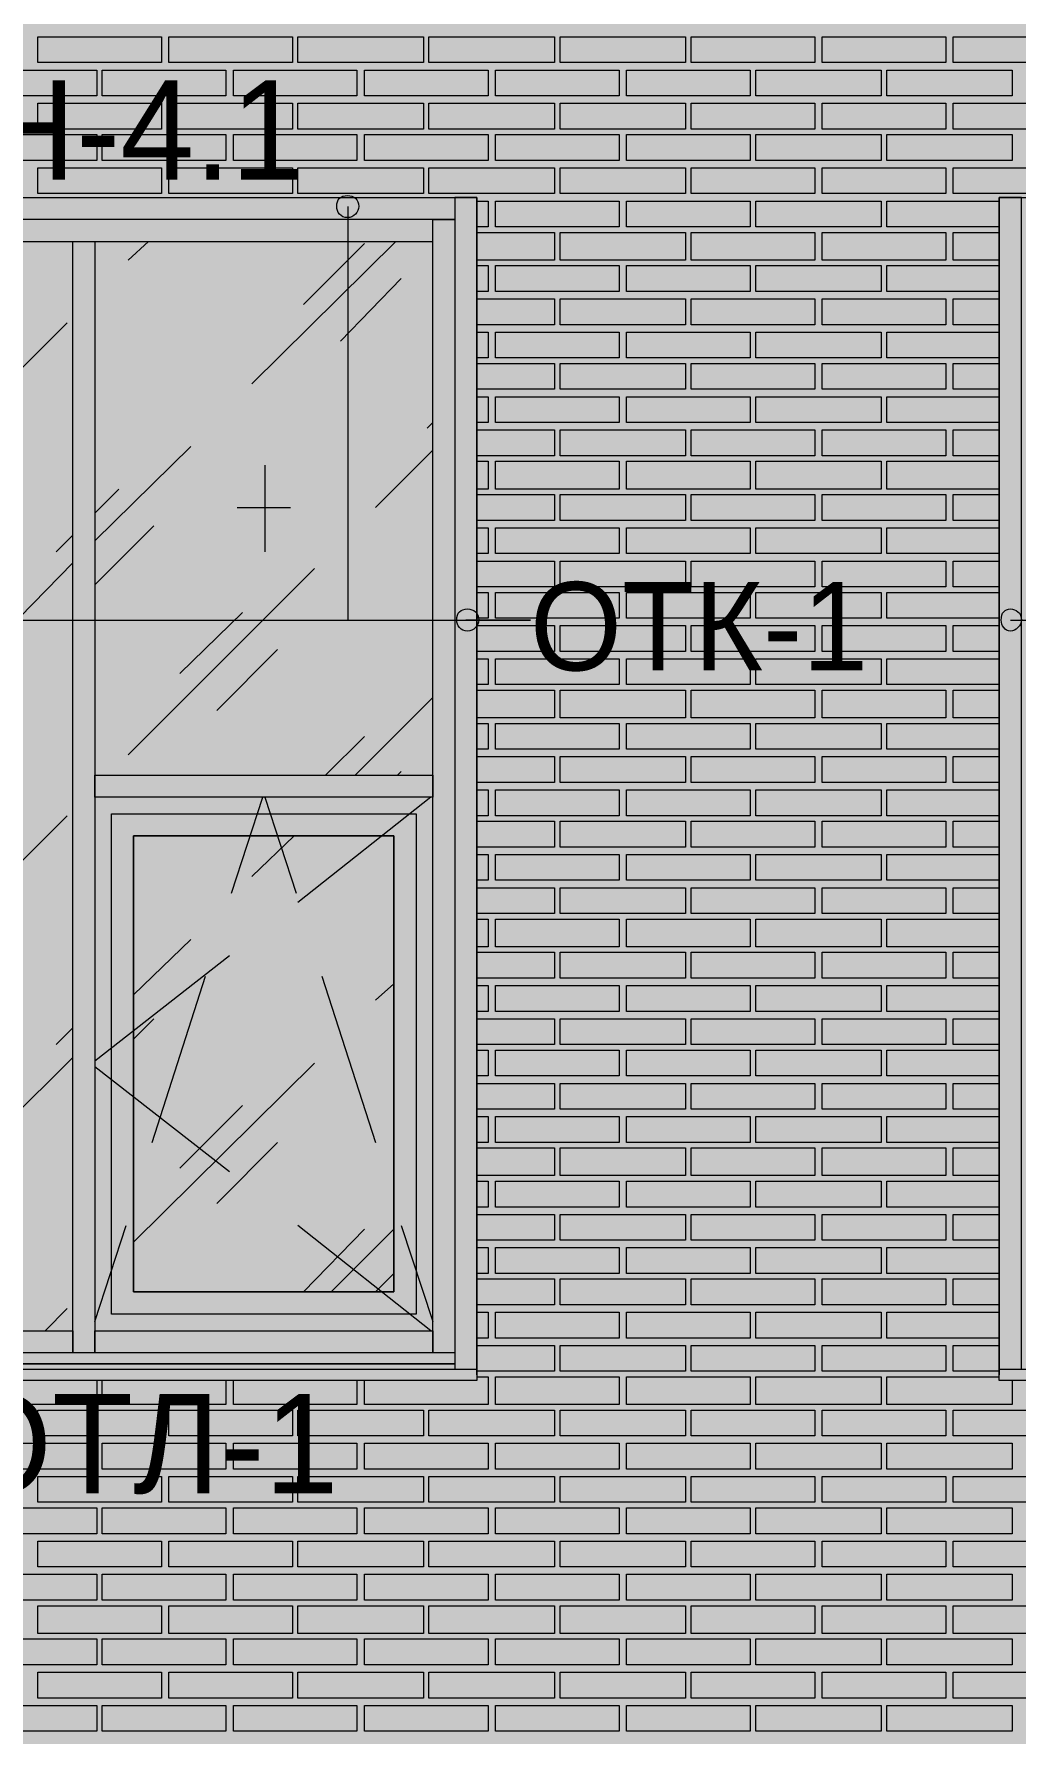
# Model space of a CAD drawing. Header units: millimetres. Extents: x -28928 to 100580, y -22867 to 36490.
# Drawn here: x 20784 to 23032, y 20267 to 24164 of the extents above; entities that cross this region are included whole.
import ezdxf

# ---------------------------------------------------------------- set-up
doc = ezdxf.new("R2010")
doc.units = ezdxf.units.MM
doc.layers.add('PDF _Геометрия', color=7, linetype='Continuous', true_color=0x8f8e8d)
doc.layers.add('PDF _Сплошная заливка', color=7, linetype='Continuous', true_color=0xffffff)
doc.layers.add('PDF _Текст', color=7, linetype='Continuous')

msp = doc.modelspace()

# ---------------------------------------------------------------- hatches: boundary and pattern name
at = {"layer": 'PDF _Сплошная заливка', "true_color": 0xdcd6cf, "transparency": 33554559}
msp.add_hatch(color=254, dxfattribs=at).paths.add_polyline_path([(19133.7, 30089.1), (19133.7, 16343.4), (52641.4, 16343.4), (52641.4, 30089.1)])

# ---------------------------------------------------------------- linework, layer by layer
at = {"layer": 'PDF _Геометрия', "lineweight": 9}
for points in [[(21075.7, 24098.4), (20931.8, 24098.4), (20792.2, 24098.4), (20792.2, 24157.6), (20931.8, 24157.6), (21075.7, 24157.6)], [(21376.1, 24098.4), (21232.2, 24098.4), (21092.6, 24098.4), (21092.6, 24157.6), (21232.2, 24157.6), (21376.1, 24157.6)], [(21676.4, 24098.4), (21532.6, 24098.4), (21388.7, 24098.4), (21388.7, 24157.6), (21532.6, 24157.6), (21676.4, 24157.6)], [(21976.8, 24098.4), (21833, 24098.4), (21689.1, 24098.4), (21689.1, 24157.6), (21833, 24157.6), (21976.8, 24157.6)], [(22277.2, 24098.4), (22133.4, 24098.4), (21989.5, 24098.4), (21989.5, 24157.6), (22133.4, 24157.6), (22277.2, 24157.6)], [(22573.4, 24098.4), (22433.7, 24098.4), (22289.9, 24098.4), (22289.9, 24157.6), (22433.7, 24157.6), (22573.4, 24157.6)], [(22873.7, 24098.4), (22734.1, 24098.4), (22590.3, 24098.4), (22590.3, 24157.6), (22734.1, 24157.6), (22873.7, 24157.6)], [(23174.1, 24098.4), (23030.3, 24098.4), (22890.7, 24098.4), (22890.7, 24157.6), (23030.3, 24157.6), (23174.1, 24157.6)], [(20927.6, 24081.4), (20927.6, 24022.2), (20639.9, 24022.2), (20639.9, 24081.4)], [(21223.7, 24081.4), (21223.7, 24022.2), (20940.3, 24022.2), (20940.3, 24081.4)], [(21524.1, 24081.4), (21524.1, 24022.2), (21240.7, 24022.2), (21240.7, 24081.4)], [(21824.5, 24081.4), (21824.5, 24022.2), (21541.1, 24022.2), (21541.1, 24081.4)], [(22124.9, 24081.4), (22124.9, 24022.2), (21841.4, 24022.2), (21841.4, 24081.4)], [(22425.3, 24081.4), (22425.3, 24022.2), (22141.8, 24022.2), (22141.8, 24081.4)], [(22725.7, 24081.4), (22725.7, 24022.2), (22438, 24022.2), (22438, 24081.4)], [(23026.1, 24081.4), (23026.1, 24022.2), (22738.4, 24022.2), (22738.4, 24081.4)], [(21075.7, 23946), (20931.8, 23946), (20792.2, 23946), (20792.2, 24005.3), (20931.8, 24005.3), (21075.7, 24005.3)], [(21376.1, 23946), (21232.2, 23946), (21092.6, 23946), (21092.6, 24005.3), (21232.2, 24005.3), (21376.1, 24005.3)], [(21676.4, 23946), (21532.6, 23946), (21388.7, 23946), (21388.7, 24005.3), (21532.6, 24005.3), (21676.4, 24005.3)], [(21976.8, 23946), (21833, 23946), (21689.1, 23946), (21689.1, 24005.3), (21833, 24005.3), (21976.8, 24005.3)], [(22277.2, 23946), (22133.4, 23946), (21989.5, 23946), (21989.5, 24005.3), (22133.4, 24005.3), (22277.2, 24005.3)], [(22573.4, 23946), (22433.7, 23946), (22289.9, 23946), (22289.9, 24005.3), (22433.7, 24005.3), (22573.4, 24005.3)], [(22873.7, 23946), (22734.1, 23946), (22590.3, 23946), (22590.3, 24005.3), (22734.1, 24005.3), (22873.7, 24005.3)], [(23174.1, 23946), (23030.3, 23946), (22890.7, 23946), (22890.7, 24005.3), (23030.3, 24005.3), (23174.1, 24005.3)], [(20927.6, 23933.4), (20927.6, 23874.1), (20639.9, 23874.1), (20639.9, 23933.4)], [(21223.7, 23933.4), (21223.7, 23874.1), (20940.3, 23874.1), (20940.3, 23933.4)], [(21524.1, 23933.4), (21524.1, 23874.1), (21240.7, 23874.1), (21240.7, 23933.4)], [(21824.5, 23933.4), (21824.5, 23874.1), (21541.1, 23874.1), (21541.1, 23933.4)], [(22124.9, 23933.4), (22124.9, 23874.1), (21841.4, 23874.1), (21841.4, 23933.4)], [(22425.3, 23933.4), (22425.3, 23874.1), (22141.8, 23874.1), (22141.8, 23933.4)], [(22725.7, 23933.4), (22725.7, 23874.1), (22438, 23874.1), (22438, 23933.4)], [(23026.1, 23933.4), (23026.1, 23874.1), (22738.4, 23874.1), (22738.4, 23933.4)], [(21075.7, 23798), (20931.8, 23798), (20792.2, 23798), (20792.2, 23857.2), (20931.8, 23857.2), (21075.7, 23857.2)], [(21376.1, 23798), (21232.2, 23798), (21092.6, 23798), (21092.6, 23857.2), (21232.2, 23857.2), (21376.1, 23857.2)], [(21676.4, 23798), (21532.6, 23798), (21388.7, 23798), (21388.7, 23857.2), (21532.6, 23857.2), (21676.4, 23857.2)], [(21976.8, 23798), (21833, 23798), (21689.1, 23798), (21689.1, 23857.2), (21833, 23857.2), (21976.8, 23857.2)], [(22277.2, 23798), (22133.4, 23798), (21989.5, 23798), (21989.5, 23857.2), (22133.4, 23857.2), (22277.2, 23857.2)], [(22573.4, 23798), (22433.7, 23798), (22289.9, 23798), (22289.9, 23857.2), (22433.7, 23857.2), (22573.4, 23857.2)], [(22873.7, 23798), (22734.1, 23798), (22590.3, 23798), (22590.3, 23857.2), (22734.1, 23857.2), (22873.7, 23857.2)], [(23174.1, 23798), (23030.3, 23798), (22890.7, 23798), (22890.7, 23857.2), (23030.3, 23857.2), (23174.1, 23857.2)], [(22124.9, 23781), (22124.9, 23721.8), (21841.4, 23721.8), (21841.4, 23781)], [(22425.3, 23781), (22425.3, 23721.8), (22141.8, 23721.8), (22141.8, 23781)], [(22725.7, 23781), (22725.7, 23721.8), (22438, 23721.8), (22438, 23781)], [(22277.2, 23645.7), (22133.4, 23645.7), (21989.5, 23645.7), (21989.5, 23709.1), (22133.4, 23709.1), (22277.2, 23709.1)], [(22573.4, 23645.7), (22433.7, 23645.7), (22289.9, 23645.7), (22289.9, 23709.1), (22433.7, 23709.1), (22573.4, 23709.1)], [(22873.7, 23645.7), (22734.1, 23645.7), (22590.3, 23645.7), (22590.3, 23709.1), (22734.1, 23709.1), (22873.7, 23709.1)], [(22124.9, 23633), (22124.9, 23573.7), (21841.4, 23573.7), (21841.4, 23633)], [(22425.3, 23633), (22425.3, 23573.7), (22141.8, 23573.7), (22141.8, 23633)], [(22725.7, 23633), (22725.7, 23573.7), (22438, 23573.7), (22438, 23633)], [(22277.2, 23497.6), (22133.4, 23497.6), (21989.5, 23497.6), (21989.5, 23556.8), (22133.4, 23556.8), (22277.2, 23556.8)], [(22573.4, 23497.6), (22433.7, 23497.6), (22289.9, 23497.6), (22289.9, 23556.8), (22433.7, 23556.8), (22573.4, 23556.8)], [(22873.7, 23497.6), (22734.1, 23497.6), (22590.3, 23497.6), (22590.3, 23556.8), (22734.1, 23556.8), (22873.7, 23556.8)], [(22124.9, 23480.7), (22124.9, 23421.4), (21841.4, 23421.4), (21841.4, 23480.7)], [(22425.3, 23480.7), (22425.3, 23421.4), (22141.8, 23421.4), (22141.8, 23480.7)], [(22725.7, 23480.7), (22725.7, 23421.4), (22438, 23421.4), (22438, 23480.7)], [(22277.2, 23349.5), (22133.4, 23349.5), (21989.5, 23349.5), (21989.5, 23408.7), (22133.4, 23408.7), (22277.2, 23408.7)], [(22573.4, 23349.5), (22433.7, 23349.5), (22289.9, 23349.5), (22289.9, 23408.7), (22433.7, 23408.7), (22573.4, 23408.7)], [(22873.7, 23349.5), (22734.1, 23349.5), (22590.3, 23349.5), (22590.3, 23408.7), (22734.1, 23408.7), (22873.7, 23408.7)], [(22124.9, 23332.6), (22124.9, 23273.4), (21841.4, 23273.4), (21841.4, 23332.6)], [(22425.3, 23332.6), (22425.3, 23273.4), (22141.8, 23273.4), (22141.8, 23332.6)], [(22725.7, 23332.6), (22725.7, 23273.4), (22438, 23273.4), (22438, 23332.6)], [(22277.2, 23197.2), (22133.4, 23197.2), (21989.5, 23197.2), (21989.5, 23256.4), (22133.4, 23256.4), (22277.2, 23256.4)], [(22573.4, 23197.2), (22433.7, 23197.2), (22289.9, 23197.2), (22289.9, 23256.4), (22433.7, 23256.4), (22573.4, 23256.4)], [(22873.7, 23197.2), (22734.1, 23197.2), (22590.3, 23197.2), (22590.3, 23256.4), (22734.1, 23256.4), (22873.7, 23256.4)], [(22124.9, 23184.5), (22124.9, 23121), (21841.4, 23121), (21841.4, 23184.5)], [(22425.3, 23184.5), (22425.3, 23121), (22141.8, 23121), (22141.8, 23184.5)], [(22725.7, 23184.5), (22725.7, 23121), (22438, 23121), (22438, 23184.5)], [(22277.2, 23049.1), (22133.4, 23049.1), (21989.5, 23049.1), (21989.5, 23108.4), (22133.4, 23108.4), (22277.2, 23108.4)], [(22573.4, 23049.1), (22433.7, 23049.1), (22289.9, 23049.1), (22289.9, 23108.4), (22433.7, 23108.4), (22573.4, 23108.4)], [(22873.7, 23049.1), (22734.1, 23049.1), (22590.3, 23049.1), (22590.3, 23108.4), (22734.1, 23108.4), (22873.7, 23108.4)], [(22124.9, 23032.2), (22124.9, 22973), (21841.4, 22973), (21841.4, 23032.2)], [(22425.3, 23032.2), (22425.3, 22973), (22141.8, 22973), (22141.8, 23032.2)], [(22725.7, 23032.2), (22725.7, 22973), (22438, 22973), (22438, 23032.2)], [(22277.2, 22896.8), (22133.4, 22896.8), (21989.5, 22896.8), (21989.5, 22956), (22133.4, 22956), (22277.2, 22956)], [(22573.4, 22896.8), (22433.7, 22896.8), (22289.9, 22896.8), (22289.9, 22956), (22433.7, 22956), (22573.4, 22956)], [(22873.7, 22896.8), (22734.1, 22896.8), (22590.3, 22896.8), (22590.3, 22956), (22734.1, 22956), (22873.7, 22956)], [(22124.9, 22884.1), (22124.9, 22824.9), (21841.4, 22824.9), (21841.4, 22884.1)], [(22425.3, 22884.1), (22425.3, 22824.9), (22141.8, 22824.9), (22141.8, 22884.1)], [(22725.7, 22884.1), (22725.7, 22824.9), (22438, 22824.9), (22438, 22884.1)], [(22277.2, 22748.7), (22133.4, 22748.7), (21989.5, 22748.7), (21989.5, 22808), (22133.4, 22808), (22277.2, 22808)], [(22573.4, 22748.7), (22433.7, 22748.7), (22289.9, 22748.7), (22289.9, 22808), (22433.7, 22808), (22573.4, 22808)], [(22873.7, 22748.7), (22734.1, 22748.7), (22590.3, 22748.7), (22590.3, 22808), (22734.1, 22808), (22873.7, 22808)], [(22124.9, 22731.8), (22124.9, 22672.6), (21841.4, 22672.6), (21841.4, 22731.8)], [(22425.3, 22731.8), (22425.3, 22672.6), (22141.8, 22672.6), (22141.8, 22731.8)], [(22725.7, 22731.8), (22725.7, 22672.6), (22438, 22672.6), (22438, 22731.8)], [(22277.2, 22596.4), (22133.4, 22596.4), (21989.5, 22596.4), (21989.5, 22659.9), (22133.4, 22659.9), (22277.2, 22659.9)], [(22573.4, 22596.4), (22433.7, 22596.4), (22289.9, 22596.4), (22289.9, 22659.9), (22433.7, 22659.9), (22573.4, 22659.9)], [(22873.7, 22596.4), (22734.1, 22596.4), (22590.3, 22596.4), (22590.3, 22659.9), (22734.1, 22659.9), (22873.7, 22659.9)], [(22124.9, 22583.7), (22124.9, 22524.5), (21841.4, 22524.5), (21841.4, 22583.7)], [(22425.3, 22583.7), (22425.3, 22524.5), (22141.8, 22524.5), (22141.8, 22583.7)], [(22725.7, 22583.7), (22725.7, 22524.5), (22438, 22524.5), (22438, 22583.7)], [(22277.2, 22448.4), (22133.4, 22448.4), (21989.5, 22448.4), (21989.5, 22507.6), (22133.4, 22507.6), (22277.2, 22507.6)], [(22573.4, 22448.4), (22433.7, 22448.4), (22289.9, 22448.4), (22289.9, 22507.6), (22433.7, 22507.6), (22573.4, 22507.6)], [(22873.7, 22448.4), (22734.1, 22448.4), (22590.3, 22448.4), (22590.3, 22507.6), (22734.1, 22507.6), (22873.7, 22507.6)], [(22124.9, 22431.4), (22124.9, 22372.2), (21841.4, 22372.2), (21841.4, 22431.4)], [(22425.3, 22431.4), (22425.3, 22372.2), (22141.8, 22372.2), (22141.8, 22431.4)], [(22725.7, 22431.4), (22725.7, 22372.2), (22438, 22372.2), (22438, 22431.4)], [(22277.2, 22300.3), (22133.4, 22300.3), (21989.5, 22300.3), (21989.5, 22359.5), (22133.4, 22359.5), (22277.2, 22359.5)], [(22573.4, 22300.3), (22433.7, 22300.3), (22289.9, 22300.3), (22289.9, 22359.5), (22433.7, 22359.5), (22573.4, 22359.5)], [(22873.7, 22300.3), (22734.1, 22300.3), (22590.3, 22300.3), (22590.3, 22359.5), (22734.1, 22359.5), (22873.7, 22359.5)], [(22124.9, 22283.4), (22124.9, 22224.1), (21841.4, 22224.1), (21841.4, 22283.4)], [(22425.3, 22283.4), (22425.3, 22224.1), (22141.8, 22224.1), (22141.8, 22283.4)], [(22725.7, 22283.4), (22725.7, 22224.1), (22438, 22224.1), (22438, 22283.4)], [(22277.2, 22148), (22133.4, 22148), (21989.5, 22148), (21989.5, 22207.2), (22133.4, 22207.2), (22277.2, 22207.2)], [(22573.4, 22148), (22433.7, 22148), (22289.9, 22148), (22289.9, 22207.2), (22433.7, 22207.2), (22573.4, 22207.2)], [(22873.7, 22148), (22734.1, 22148), (22590.3, 22148), (22590.3, 22207.2), (22734.1, 22207.2), (22873.7, 22207.2)], [(22124.9, 22135.3), (22124.9, 22071.8), (21841.4, 22071.8), (21841.4, 22135.3)], [(22425.3, 22135.3), (22425.3, 22071.8), (22141.8, 22071.8), (22141.8, 22135.3)], [(22725.7, 22135.3), (22725.7, 22071.8), (22438, 22071.8), (22438, 22135.3)], [(22277.2, 21999.9), (22133.4, 21999.9), (21989.5, 21999.9), (21989.5, 22059.1), (22133.4, 22059.1), (22277.2, 22059.1)], [(22573.4, 21999.9), (22433.7, 21999.9), (22289.9, 21999.9), (22289.9, 22059.1), (22433.7, 22059.1), (22573.4, 22059.1)], [(22873.7, 21999.9), (22734.1, 21999.9), (22590.3, 21999.9), (22590.3, 22059.1), (22734.1, 22059.1), (22873.7, 22059.1)], [(22124.9, 21983), (22124.9, 21923.7), (21841.4, 21923.7), (21841.4, 21983)], [(22425.3, 21983), (22425.3, 21923.7), (22141.8, 21923.7), (22141.8, 21983)], [(22725.7, 21983), (22725.7, 21923.7), (22438, 21923.7), (22438, 21983)], [(22277.2, 21847.6), (22133.4, 21847.6), (21989.5, 21847.6), (21989.5, 21906.8), (22133.4, 21906.8), (22277.2, 21906.8)], [(22573.4, 21847.6), (22433.7, 21847.6), (22289.9, 21847.6), (22289.9, 21906.8), (22433.7, 21906.8), (22573.4, 21906.8)], [(22873.7, 21847.6), (22734.1, 21847.6), (22590.3, 21847.6), (22590.3, 21906.8), (22734.1, 21906.8), (22873.7, 21906.8)], [(22124.9, 21834.9), (22124.9, 21775.7), (21841.4, 21775.7), (21841.4, 21834.9)], [(22425.3, 21834.9), (22425.3, 21775.7), (22141.8, 21775.7), (22141.8, 21834.9)], [(22725.7, 21834.9), (22725.7, 21775.7), (22438, 21775.7), (22438, 21834.9)], [(22277.2, 21699.5), (22133.4, 21699.5), (21989.5, 21699.5), (21989.5, 21758.7), (22133.4, 21758.7), (22277.2, 21758.7)], [(22573.4, 21699.5), (22433.7, 21699.5), (22289.9, 21699.5), (22289.9, 21758.7), (22433.7, 21758.7), (22573.4, 21758.7)], [(22873.7, 21699.5), (22734.1, 21699.5), (22590.3, 21699.5), (22590.3, 21758.7), (22734.1, 21758.7), (22873.7, 21758.7)], [(22124.9, 21682.6), (22124.9, 21623.4), (21841.4, 21623.4), (21841.4, 21682.6)], [(22425.3, 21682.6), (22425.3, 21623.4), (22141.8, 21623.4), (22141.8, 21682.6)], [(22725.7, 21682.6), (22725.7, 21623.4), (22438, 21623.4), (22438, 21682.6)], [(22277.2, 21547.2), (22133.4, 21547.2), (21989.5, 21547.2), (21989.5, 21610.7), (22133.4, 21610.7), (22277.2, 21610.7)], [(22573.4, 21547.2), (22433.7, 21547.2), (22289.9, 21547.2), (22289.9, 21610.7), (22433.7, 21610.7), (22573.4, 21610.7)], [(22873.7, 21547.2), (22734.1, 21547.2), (22590.3, 21547.2), (22590.3, 21610.7), (22734.1, 21610.7), (22873.7, 21610.7)], [(22124.9, 21534.5), (22124.9, 21475.3), (21841.4, 21475.3), (21841.4, 21534.5)], [(22425.3, 21534.5), (22425.3, 21475.3), (22141.8, 21475.3), (22141.8, 21534.5)], [(22725.7, 21534.5), (22725.7, 21475.3), (22438, 21475.3), (22438, 21534.5)], [(22277.2, 21399.1), (22133.4, 21399.1), (21989.5, 21399.1), (21989.5, 21458.4), (22133.4, 21458.4), (22277.2, 21458.4)], [(22573.4, 21399.1), (22433.7, 21399.1), (22289.9, 21399.1), (22289.9, 21458.4), (22433.7, 21458.4), (22573.4, 21458.4)], [(22873.7, 21399.1), (22734.1, 21399.1), (22590.3, 21399.1), (22590.3, 21458.4), (22734.1, 21458.4), (22873.7, 21458.4)], [(22124.9, 21382.2), (22124.9, 21323), (21841.4, 21323), (21841.4, 21382.2)], [(22425.3, 21382.2), (22425.3, 21323), (22141.8, 21323), (22141.8, 21382.2)], [(22725.7, 21382.2), (22725.7, 21323), (22438, 21323), (22438, 21382.2)], [(22277.2, 21251), (22133.4, 21251), (21989.5, 21251), (21989.5, 21310.3), (22133.4, 21310.3), (22277.2, 21310.3)], [(22573.4, 21251), (22433.7, 21251), (22289.9, 21251), (22289.9, 21310.3), (22433.7, 21310.3), (22573.4, 21310.3)], [(22873.7, 21251), (22734.1, 21251), (22590.3, 21251), (22590.3, 21310.3), (22734.1, 21310.3), (22873.7, 21310.3)], [(22124.9, 21234.1), (22124.9, 21174.9), (21841.4, 21174.9), (21841.4, 21234.1)], [(22425.3, 21234.1), (22425.3, 21174.9), (22141.8, 21174.9), (22141.8, 21234.1)], [(22725.7, 21234.1), (22725.7, 21174.9), (22438, 21174.9), (22438, 21234.1)], [(22277.2, 21098.7), (22133.4, 21098.7), (21989.5, 21098.7), (21989.5, 21158), (22133.4, 21158), (22277.2, 21158)], [(22573.4, 21098.7), (22433.7, 21098.7), (22289.9, 21098.7), (22289.9, 21158), (22433.7, 21158), (22573.4, 21158)], [(22873.7, 21098.7), (22734.1, 21098.7), (22590.3, 21098.7), (22590.3, 21158), (22734.1, 21158), (22873.7, 21158)], [(22124.9, 21086), (22124.9, 21022.6), (21841.4, 21022.6), (21841.4, 21086)], [(22425.3, 21086), (22425.3, 21022.6), (22141.8, 21022.6), (22141.8, 21086)], [(22725.7, 21086), (22725.7, 21022.6), (22438, 21022.6), (22438, 21086)], [(21075.7, 20950.7), (20931.8, 20950.7), (20792.2, 20950.7), (20792.2, 21009.9), (20931.8, 21009.9), (21075.7, 21009.9)], [(21376.1, 20950.7), (21232.2, 20950.7), (21092.6, 20950.7), (21092.6, 21009.9), (21232.2, 21009.9), (21376.1, 21009.9)], [(21676.4, 20950.7), (21532.6, 20950.7), (21388.7, 20950.7), (21388.7, 21009.9), (21532.6, 21009.9), (21676.4, 21009.9)], [(21976.8, 20950.7), (21833, 20950.7), (21689.1, 20950.7), (21689.1, 21009.9), (21833, 21009.9), (21976.8, 21009.9)], [(22277.2, 20950.7), (22133.4, 20950.7), (21989.5, 20950.7), (21989.5, 21009.9), (22133.4, 21009.9), (22277.2, 21009.9)], [(22573.4, 20950.7), (22433.7, 20950.7), (22289.9, 20950.7), (22289.9, 21009.9), (22433.7, 21009.9), (22573.4, 21009.9)], [(22873.7, 20950.7), (22734.1, 20950.7), (22590.3, 20950.7), (22590.3, 21009.9), (22734.1, 21009.9), (22873.7, 21009.9)], [(23174.1, 20950.7), (23030.3, 20950.7), (22890.7, 20950.7), (22890.7, 21009.9), (23030.3, 21009.9), (23174.1, 21009.9)], [(20927.6, 20933.7), (20927.6, 20874.5), (20639.9, 20874.5), (20639.9, 20933.7)], [(21223.7, 20933.7), (21223.7, 20874.5), (20940.3, 20874.5), (20940.3, 20933.7)], [(21524.1, 20933.7), (21524.1, 20874.5), (21240.7, 20874.5), (21240.7, 20933.7)], [(21824.5, 20933.7), (21824.5, 20874.5), (21541.1, 20874.5), (21541.1, 20933.7)], [(22124.9, 20933.7), (22124.9, 20874.5), (21841.4, 20874.5), (21841.4, 20933.7)], [(22425.3, 20933.7), (22425.3, 20874.5), (22141.8, 20874.5), (22141.8, 20933.7)], [(22725.7, 20933.7), (22725.7, 20874.5), (22438, 20874.5), (22438, 20933.7)], [(23026.1, 20933.7), (23026.1, 20874.5), (22738.4, 20874.5), (22738.4, 20933.7)], [(21075.7, 20798.4), (20931.8, 20798.4), (20792.2, 20798.4), (20792.2, 20857.6), (20931.8, 20857.6), (21075.7, 20857.6)], [(21376.1, 20798.4), (21232.2, 20798.4), (21092.6, 20798.4), (21092.6, 20857.6), (21232.2, 20857.6), (21376.1, 20857.6)], [(21676.4, 20798.4), (21532.6, 20798.4), (21388.7, 20798.4), (21388.7, 20857.6), (21532.6, 20857.6), (21676.4, 20857.6)], [(21976.8, 20798.4), (21833, 20798.4), (21689.1, 20798.4), (21689.1, 20857.6), (21833, 20857.6), (21976.8, 20857.6)], [(22277.2, 20798.4), (22133.4, 20798.4), (21989.5, 20798.4), (21989.5, 20857.6), (22133.4, 20857.6), (22277.2, 20857.6)], [(22573.4, 20798.4), (22433.7, 20798.4), (22289.9, 20798.4), (22289.9, 20857.6), (22433.7, 20857.6), (22573.4, 20857.6)], [(22873.7, 20798.4), (22734.1, 20798.4), (22590.3, 20798.4), (22590.3, 20857.6), (22734.1, 20857.6), (22873.7, 20857.6)], [(23174.1, 20798.4), (23030.3, 20798.4), (22890.7, 20798.4), (22890.7, 20857.6), (23030.3, 20857.6), (23174.1, 20857.6)], [(20927.6, 20785.7), (20927.6, 20726.4), (20639.9, 20726.4), (20639.9, 20785.7)], [(21223.7, 20785.7), (21223.7, 20726.4), (20940.3, 20726.4), (20940.3, 20785.7)], [(21524.1, 20785.7), (21524.1, 20726.4), (21240.7, 20726.4), (21240.7, 20785.7)], [(21824.5, 20785.7), (21824.5, 20726.4), (21541.1, 20726.4), (21541.1, 20785.7)], [(22124.9, 20785.7), (22124.9, 20726.4), (21841.4, 20726.4), (21841.4, 20785.7)], [(22425.3, 20785.7), (22425.3, 20726.4), (22141.8, 20726.4), (22141.8, 20785.7)], [(22725.7, 20785.7), (22725.7, 20726.4), (22438, 20726.4), (22438, 20785.7)], [(23026.1, 20785.7), (23026.1, 20726.4), (22738.4, 20726.4), (22738.4, 20785.7)], [(21075.7, 20650.3), (20931.8, 20650.3), (20792.2, 20650.3), (20792.2, 20709.5), (20931.8, 20709.5), (21075.7, 20709.5)], [(21376.1, 20650.3), (21232.2, 20650.3), (21092.6, 20650.3), (21092.6, 20709.5), (21232.2, 20709.5), (21376.1, 20709.5)], [(21676.4, 20650.3), (21532.6, 20650.3), (21388.7, 20650.3), (21388.7, 20709.5), (21532.6, 20709.5), (21676.4, 20709.5)], [(21976.8, 20650.3), (21833, 20650.3), (21689.1, 20650.3), (21689.1, 20709.5), (21833, 20709.5), (21976.8, 20709.5)], [(22277.2, 20650.3), (22133.4, 20650.3), (21989.5, 20650.3), (21989.5, 20709.5), (22133.4, 20709.5), (22277.2, 20709.5)], [(22573.4, 20650.3), (22433.7, 20650.3), (22289.9, 20650.3), (22289.9, 20709.5), (22433.7, 20709.5), (22573.4, 20709.5)], [(22873.7, 20650.3), (22734.1, 20650.3), (22590.3, 20650.3), (22590.3, 20709.5), (22734.1, 20709.5), (22873.7, 20709.5)], [(23174.1, 20650.3), (23030.3, 20650.3), (22890.7, 20650.3), (22890.7, 20709.5), (23030.3, 20709.5), (23174.1, 20709.5)], [(20927.6, 20633.4), (20927.6, 20574.1), (20639.9, 20574.1), (20639.9, 20633.4)], [(21223.7, 20633.4), (21223.7, 20574.1), (20940.3, 20574.1), (20940.3, 20633.4)], [(21524.1, 20633.4), (21524.1, 20574.1), (21240.7, 20574.1), (21240.7, 20633.4)], [(21824.5, 20633.4), (21824.5, 20574.1), (21541.1, 20574.1), (21541.1, 20633.4)], [(22124.9, 20633.4), (22124.9, 20574.1), (21841.4, 20574.1), (21841.4, 20633.4)], [(22425.3, 20633.4), (22425.3, 20574.1), (22141.8, 20574.1), (22141.8, 20633.4)], [(22725.7, 20633.4), (22725.7, 20574.1), (22438, 20574.1), (22438, 20633.4)], [(23026.1, 20633.4), (23026.1, 20574.1), (22738.4, 20574.1), (22738.4, 20633.4)], [(21075.7, 20498), (20931.8, 20498), (20792.2, 20498), (20792.2, 20561.4), (20931.8, 20561.4), (21075.7, 20561.4)], [(21376.1, 20498), (21232.2, 20498), (21092.6, 20498), (21092.6, 20561.4), (21232.2, 20561.4), (21376.1, 20561.4)], [(21676.4, 20498), (21532.6, 20498), (21388.7, 20498), (21388.7, 20561.4), (21532.6, 20561.4), (21676.4, 20561.4)], [(21976.8, 20498), (21833, 20498), (21689.1, 20498), (21689.1, 20561.4), (21833, 20561.4), (21976.8, 20561.4)], [(22277.2, 20498), (22133.4, 20498), (21989.5, 20498), (21989.5, 20561.4), (22133.4, 20561.4), (22277.2, 20561.4)], [(22573.4, 20498), (22433.7, 20498), (22289.9, 20498), (22289.9, 20561.4), (22433.7, 20561.4), (22573.4, 20561.4)], [(22873.7, 20498), (22734.1, 20498), (22590.3, 20498), (22590.3, 20561.4), (22734.1, 20561.4), (22873.7, 20561.4)], [(23174.1, 20498), (23030.3, 20498), (22890.7, 20498), (22890.7, 20561.4), (23030.3, 20561.4), (23174.1, 20561.4)], [(20927.6, 20485.3), (20927.6, 20426), (20639.9, 20426), (20639.9, 20485.3)], [(21223.7, 20485.3), (21223.7, 20426), (20940.3, 20426), (20940.3, 20485.3)], [(21524.1, 20485.3), (21524.1, 20426), (21240.7, 20426), (21240.7, 20485.3)], [(21824.5, 20485.3), (21824.5, 20426), (21541.1, 20426), (21541.1, 20485.3)], [(22124.9, 20485.3), (22124.9, 20426), (21841.4, 20426), (21841.4, 20485.3)], [(22425.3, 20485.3), (22425.3, 20426), (22141.8, 20426), (22141.8, 20485.3)], [(22725.7, 20485.3), (22725.7, 20426), (22438, 20426), (22438, 20485.3)], [(23026.1, 20485.3), (23026.1, 20426), (22738.4, 20426), (22738.4, 20485.3)], [(21075.7, 20349.9), (20931.8, 20349.9), (20792.2, 20349.9), (20792.2, 20409.1), (20931.8, 20409.1), (21075.7, 20409.1)], [(21376.1, 20349.9), (21232.2, 20349.9), (21092.6, 20349.9), (21092.6, 20409.1), (21232.2, 20409.1), (21376.1, 20409.1)], [(21676.4, 20349.9), (21532.6, 20349.9), (21388.7, 20349.9), (21388.7, 20409.1), (21532.6, 20409.1), (21676.4, 20409.1)], [(21976.8, 20349.9), (21833, 20349.9), (21689.1, 20349.9), (21689.1, 20409.1), (21833, 20409.1), (21976.8, 20409.1)], [(22277.2, 20349.9), (22133.4, 20349.9), (21989.5, 20349.9), (21989.5, 20409.1), (22133.4, 20409.1), (22277.2, 20409.1)], [(22573.4, 20349.9), (22433.7, 20349.9), (22289.9, 20349.9), (22289.9, 20409.1), (22433.7, 20409.1), (22573.4, 20409.1)], [(22873.7, 20349.9), (22734.1, 20349.9), (22590.3, 20349.9), (22590.3, 20409.1), (22734.1, 20409.1), (22873.7, 20409.1)], [(23174.1, 20349.9), (23030.3, 20349.9), (22890.7, 20349.9), (22890.7, 20409.1), (23030.3, 20409.1), (23174.1, 20409.1)], [(20927.6, 20333), (20927.6, 20273.7), (20639.9, 20273.7), (20639.9, 20333)], [(21223.7, 20333), (21223.7, 20273.7), (20940.3, 20273.7), (20940.3, 20333)], [(21524.1, 20333), (21524.1, 20273.7), (21240.7, 20273.7), (21240.7, 20333)], [(21824.5, 20333), (21824.5, 20273.7), (21541.1, 20273.7), (21541.1, 20333)], [(22124.9, 20333), (22124.9, 20273.7), (21841.4, 20273.7), (21841.4, 20333)], [(22425.3, 20333), (22425.3, 20273.7), (22141.8, 20273.7), (22141.8, 20333)], [(22725.7, 20333), (22725.7, 20273.7), (22438, 20273.7), (22438, 20333)], [(23026.1, 20333), (23026.1, 20273.7), (22738.4, 20273.7), (22738.4, 20333)]]:
    msp.add_lwpolyline(points, close=True, dxfattribs=at)
at = {"layer": 'PDF _Геометрия', "color": 7, "lineweight": 9}
for points in [[(20001.1, 23789.5), (21799.1, 23789.5), (21799.1, 21090.3), (21799.1, 21166.4), (21799.1, 22439.9), (21799.1, 23713.4), (21799.1, 23789.5), (21748.4, 23789.5), (21748.4, 23713.4), (21748.4, 22439.9), (21748.4, 21166.4), (21748.4, 21103)], [(23047.2, 21103), (23047.2, 21166.4), (23047.2, 23713.4), (23047.2, 23789.5), (22996.4, 23789.5), (22996.4, 23713.4), (22996.4, 21166.4), (22996.4, 21090.3), (22996.4, 23789.5), (24794.5, 23789.5), (24794.5, 21090.3), (24794.5, 21166.4), (24794.5, 23713.4), (24794.5, 23789.5), (24748, 23789.5), (24748, 23713.4)], [(21503, 23768.4), (21503, 22820.7), (21921.8, 22820.7), (21773.7, 22820.7)], [(20999.5, 23645.7), (21046.1, 23688)], [(21283, 23362.2), (21613, 23688)], [(21401.4, 23544.1), (21541.1, 23683.7)], [(21486.1, 23459.5), (21625.7, 23603.4)], [(20436.8, 23078.7), (20859.9, 23501.8)], [(21684.9, 23260.7), (21697.6, 23273.4)], [(20923.4, 23002.6), (21143.4, 23218.4)], [(21566.4, 23078.7), (21697.6, 23209.9)], [(21312.6, 23176), (21312.6, 22977.2)], [(20923.4, 23066), (20978.4, 23121)], [(21249.1, 23078.7), (21371.8, 23078.7)], [(20923.4, 22901), (21058.7, 23036.4)], [(20834.5, 22977.2), (20872.6, 23015.3)], [(20720.3, 22795.3), (20872.6, 22951.8)], [(20999.5, 22511.8), (21426.8, 22939.1)], [(21118, 22698), (21261.8, 22837.6)], [(20030.7, 22820.7), (21921.8, 22820.7)], [(23021.8, 22820.7), (24913, 22820.7)], [(21202.6, 22613.4), (21342.2, 22753)], [(21519.9, 22465.3), (21697.6, 22643)], [(21452.2, 22465.3), (21541.1, 22554.1)], [(21617.2, 22465.3), (21625.7, 22473.7)], [(21236.4, 22194.5), (21308.4, 22414.5)], [(21312.6, 22414.5), (21384.5, 22194.5)], [(21693.4, 22414.5), (21388.7, 22173.4)], [(20436.8, 21949.1), (20859.9, 22372.2)], [(21283, 22232.6), (21380.3, 22325.7)], [(21012.2, 21961.8), (21143.4, 22088.7)], [(21232.2, 22050.7), (20923.4, 21809.5)], [(21054.5, 21623.4), (21177.2, 22004.1)], [(21443.7, 22004.1), (21566.4, 21623.4)], [(21566.4, 21949.1), (21608.7, 21987.2)], [(21012.2, 21860.3), (21058.7, 21906.8)], [(20834.5, 21847.6), (20872.6, 21885.7)], [(20720.3, 21665.7), (20872.6, 21818)], [(21232.2, 21555.7), (20923.4, 21796.8)], [(21012.2, 21394.9), (21426.8, 21805.3)], [(21118, 21564.1), (21261.8, 21708)], [(21202.6, 21483.7), (21342.2, 21623.4)], [(20923.4, 21213), (20995.3, 21433)], [(21693.4, 21191.8), (21388.7, 21433)], [(21625.7, 21433), (21697.6, 21213)], [(21401.4, 21280.7), (21541.1, 21424.5)], [(21464.9, 21280.7), (21608.7, 21424.5)], [(21566.4, 21280.7), (21608.7, 21323)], [(20809.1, 21191.8), (20859.9, 21242.6)], [(21748.4, 21141), (20047.6, 21141)], [(21799.1, 21107.2), (21799.1, 21103), (20001.1, 21103), (20001.1, 21107.2)], [(21799.1, 21103), (21799.1, 21077.6), (20001.1, 21077.6), (20001.1, 21103)], [(21748.4, 21115.7), (20047.6, 21115.7), (21748.4, 21115.7)], [(21748.4, 21115.7), (20047.6, 21115.7)], [(21799.1, 21086), (21799.1, 21077.6)], [(24794.5, 21107.2), (24794.5, 21103), (22996.4, 21103), (22996.4, 21107.2)], [(24794.5, 21103), (24794.5, 21077.6), (22996.4, 21077.6), (22996.4, 21103)], [(22996.4, 21077.6), (22996.4, 21086)]]:
    msp.add_lwpolyline(points, dxfattribs=at)
for points in [[(20898, 23738.7), (20047.6, 23738.7), (20047.6, 23688), (20898, 23688), (21697.6, 23688), (21697.6, 23738.7), (20898, 23738.7), (20073, 23738.7), (20047.6, 23738.7), (20047.6, 23789.5), (20073, 23789.5), (20898, 23789.5), (21723, 23789.5), (21748.4, 23789.5), (21748.4, 23738.7), (21723, 23738.7)], [(21697.6, 23713.4), (21697.6, 23738.7), (21748.4, 23738.7), (21748.4, 23713.4), (21748.4, 22439.9), (21748.4, 21141), (21697.6, 21141), (21697.6, 22439.9)], [(20923.4, 21141), (20872.6, 21141), (20098.4, 21141), (20098.4, 21191.8), (20872.6, 21191.8), (20872.6, 21141), (20872.6, 22439.9), (20872.6, 23688), (20923.4, 23688), (20923.4, 22439.9)], [(21697.6, 22414.5), (20923.4, 22414.5), (20923.4, 22465.3), (21697.6, 22465.3)], [(20961.4, 22376.4), (21659.5, 22376.4), (21659.5, 21229.9), (20961.4, 21229.9)], [(21659.5, 22376.4), (21659.5, 21229.9), (20961.4, 21229.9), (20961.4, 22376.4)], [(21608.7, 22325.7), (21012.2, 22325.7), (21012.2, 21280.7), (21608.7, 21280.7)], [(21012.2, 21280.7), (21012.2, 22325.7), (21608.7, 22325.7), (21608.7, 21280.7)], [(21697.6, 21141), (20923.4, 21141), (20923.4, 21191.8), (21697.6, 21191.8)]]:
    msp.add_lwpolyline(points, close=True, dxfattribs=at)
at = {"layer": 'PDF _Геометрия', "lineweight": 9}
for points in [[(21799.1, 23781), (21824.5, 23781), (21824.5, 23721.8), (21799.1, 23721.8)], [(22996.4, 23721.8), (22738.4, 23721.8), (22738.4, 23781), (22996.4, 23781)], [(21799.1, 23709.1), (21833, 23709.1), (21976.8, 23709.1), (21976.8, 23645.7), (21833, 23645.7), (21799.1, 23645.7)], [(22996.4, 23645.7), (22890.7, 23645.7), (22890.7, 23709.1), (22996.4, 23709.1)], [(21799.1, 23633), (21824.5, 23633), (21824.5, 23573.7), (21799.1, 23573.7)], [(22996.4, 23573.7), (22738.4, 23573.7), (22738.4, 23633), (22996.4, 23633)], [(21799.1, 23556.8), (21833, 23556.8), (21976.8, 23556.8), (21976.8, 23497.6), (21833, 23497.6), (21799.1, 23497.6)], [(22996.4, 23497.6), (22890.7, 23497.6), (22890.7, 23556.8), (22996.4, 23556.8)], [(21799.1, 23480.7), (21824.5, 23480.7), (21824.5, 23421.4), (21799.1, 23421.4)], [(22996.4, 23421.4), (22738.4, 23421.4), (22738.4, 23480.7), (22996.4, 23480.7)], [(21799.1, 23408.7), (21833, 23408.7), (21976.8, 23408.7), (21976.8, 23349.5), (21833, 23349.5), (21799.1, 23349.5)], [(22996.4, 23349.5), (22890.7, 23349.5), (22890.7, 23408.7), (22996.4, 23408.7)], [(21799.1, 23332.6), (21824.5, 23332.6), (21824.5, 23273.4), (21799.1, 23273.4)], [(22996.4, 23273.4), (22738.4, 23273.4), (22738.4, 23332.6), (22996.4, 23332.6)], [(21799.1, 23256.4), (21833, 23256.4), (21976.8, 23256.4), (21976.8, 23197.2), (21833, 23197.2), (21799.1, 23197.2)], [(22996.4, 23197.2), (22890.7, 23197.2), (22890.7, 23256.4), (22996.4, 23256.4)], [(21799.1, 23184.5), (21824.5, 23184.5), (21824.5, 23121), (21799.1, 23121)], [(22996.4, 23121), (22738.4, 23121), (22738.4, 23184.5), (22996.4, 23184.5)], [(21799.1, 23108.4), (21833, 23108.4), (21976.8, 23108.4), (21976.8, 23049.1), (21833, 23049.1), (21799.1, 23049.1)], [(22996.4, 23049.1), (22890.7, 23049.1), (22890.7, 23108.4), (22996.4, 23108.4)], [(21799.1, 23032.2), (21824.5, 23032.2), (21824.5, 22973), (21799.1, 22973)], [(22996.4, 22973), (22738.4, 22973), (22738.4, 23032.2), (22996.4, 23032.2)], [(21799.1, 22956), (21833, 22956), (21976.8, 22956), (21976.8, 22896.8), (21833, 22896.8), (21799.1, 22896.8)], [(22996.4, 22896.8), (22890.7, 22896.8), (22890.7, 22956), (22996.4, 22956)], [(21799.1, 22884.1), (21824.5, 22884.1), (21824.5, 22824.9), (21799.1, 22824.9)], [(22996.4, 22824.9), (22738.4, 22824.9), (22738.4, 22884.1), (22996.4, 22884.1)], [(21799.1, 22808), (21833, 22808), (21976.8, 22808), (21976.8, 22748.7), (21833, 22748.7), (21799.1, 22748.7)], [(22996.4, 22748.7), (22890.7, 22748.7), (22890.7, 22808), (22996.4, 22808)], [(21799.1, 22731.8), (21824.5, 22731.8), (21824.5, 22672.6), (21799.1, 22672.6)], [(22996.4, 22672.6), (22738.4, 22672.6), (22738.4, 22731.8), (22996.4, 22731.8)], [(21799.1, 22659.9), (21833, 22659.9), (21976.8, 22659.9), (21976.8, 22596.4), (21833, 22596.4), (21799.1, 22596.4)], [(22996.4, 22596.4), (22890.7, 22596.4), (22890.7, 22659.9), (22996.4, 22659.9)], [(21799.1, 22583.7), (21824.5, 22583.7), (21824.5, 22524.5), (21799.1, 22524.5)], [(22996.4, 22524.5), (22738.4, 22524.5), (22738.4, 22583.7), (22996.4, 22583.7)], [(21799.1, 22507.6), (21833, 22507.6), (21976.8, 22507.6), (21976.8, 22448.4), (21833, 22448.4), (21799.1, 22448.4)], [(22996.4, 22448.4), (22890.7, 22448.4), (22890.7, 22507.6), (22996.4, 22507.6)], [(21799.1, 22431.4), (21824.5, 22431.4), (21824.5, 22372.2), (21799.1, 22372.2)], [(22996.4, 22372.2), (22738.4, 22372.2), (22738.4, 22431.4), (22996.4, 22431.4)], [(21799.1, 22359.5), (21833, 22359.5), (21976.8, 22359.5), (21976.8, 22300.3), (21833, 22300.3), (21799.1, 22300.3)], [(22996.4, 22300.3), (22890.7, 22300.3), (22890.7, 22359.5), (22996.4, 22359.5)], [(21799.1, 22283.4), (21824.5, 22283.4), (21824.5, 22224.1), (21799.1, 22224.1)], [(22996.4, 22224.1), (22738.4, 22224.1), (22738.4, 22283.4), (22996.4, 22283.4)], [(21799.1, 22207.2), (21833, 22207.2), (21976.8, 22207.2), (21976.8, 22148), (21833, 22148), (21799.1, 22148)], [(22996.4, 22148), (22890.7, 22148), (22890.7, 22207.2), (22996.4, 22207.2)], [(21799.1, 22135.3), (21824.5, 22135.3), (21824.5, 22071.8), (21799.1, 22071.8)], [(22996.4, 22071.8), (22738.4, 22071.8), (22738.4, 22135.3), (22996.4, 22135.3)], [(21799.1, 22059.1), (21833, 22059.1), (21976.8, 22059.1), (21976.8, 21999.9), (21833, 21999.9), (21799.1, 21999.9)], [(22996.4, 21999.9), (22890.7, 21999.9), (22890.7, 22059.1), (22996.4, 22059.1)], [(21799.1, 21983), (21824.5, 21983), (21824.5, 21923.7), (21799.1, 21923.7)], [(22996.4, 21923.7), (22738.4, 21923.7), (22738.4, 21983), (22996.4, 21983)], [(21799.1, 21906.8), (21833, 21906.8), (21976.8, 21906.8), (21976.8, 21847.6), (21833, 21847.6), (21799.1, 21847.6)], [(22996.4, 21847.6), (22890.7, 21847.6), (22890.7, 21906.8), (22996.4, 21906.8)], [(21799.1, 21834.9), (21824.5, 21834.9), (21824.5, 21775.7), (21799.1, 21775.7)], [(22996.4, 21775.7), (22738.4, 21775.7), (22738.4, 21834.9), (22996.4, 21834.9)], [(21799.1, 21758.7), (21833, 21758.7), (21976.8, 21758.7), (21976.8, 21699.5), (21833, 21699.5), (21799.1, 21699.5)], [(22996.4, 21699.5), (22890.7, 21699.5), (22890.7, 21758.7), (22996.4, 21758.7)], [(21799.1, 21682.6), (21824.5, 21682.6), (21824.5, 21623.4), (21799.1, 21623.4)], [(22996.4, 21623.4), (22738.4, 21623.4), (22738.4, 21682.6), (22996.4, 21682.6)], [(21799.1, 21610.7), (21833, 21610.7), (21976.8, 21610.7), (21976.8, 21547.2), (21833, 21547.2), (21799.1, 21547.2)], [(22996.4, 21547.2), (22890.7, 21547.2), (22890.7, 21610.7), (22996.4, 21610.7)], [(21799.1, 21534.5), (21824.5, 21534.5), (21824.5, 21475.3), (21799.1, 21475.3)], [(22996.4, 21475.3), (22738.4, 21475.3), (22738.4, 21534.5), (22996.4, 21534.5)], [(21799.1, 21458.4), (21833, 21458.4), (21976.8, 21458.4), (21976.8, 21399.1), (21833, 21399.1), (21799.1, 21399.1)], [(22996.4, 21399.1), (22890.7, 21399.1), (22890.7, 21458.4), (22996.4, 21458.4)], [(21799.1, 21382.2), (21824.5, 21382.2), (21824.5, 21323), (21799.1, 21323)], [(22996.4, 21323), (22738.4, 21323), (22738.4, 21382.2), (22996.4, 21382.2)], [(21799.1, 21310.3), (21833, 21310.3), (21976.8, 21310.3), (21976.8, 21251), (21833, 21251), (21799.1, 21251)], [(22996.4, 21251), (22890.7, 21251), (22890.7, 21310.3), (22996.4, 21310.3)], [(21799.1, 21234.1), (21824.5, 21234.1), (21824.5, 21174.9), (21799.1, 21174.9)], [(22996.4, 21174.9), (22738.4, 21174.9), (22738.4, 21234.1), (22996.4, 21234.1)], [(21799.1, 21158), (21833, 21158), (21976.8, 21158), (21976.8, 21098.7), (21833, 21098.7), (21799.1, 21098.7)], [(22996.4, 21098.7), (22890.7, 21098.7), (22890.7, 21158), (22996.4, 21158)], [(21799.1, 21086), (21824.5, 21086), (21824.5, 21022.6), (21541.1, 21022.6), (21541.1, 21077.6)], [(23026.1, 21077.6), (23026.1, 21022.6), (22738.4, 21022.6), (22738.4, 21086), (22996.4, 21086)], [(20927.6, 21077.6), (20927.6, 21022.6), (20639.9, 21022.6), (20639.9, 21077.6)], [(21223.7, 21077.6), (21223.7, 21022.6), (20940.3, 21022.6), (20940.3, 21077.6)], [(21524.1, 21077.6), (21524.1, 21022.6), (21240.7, 21022.6), (21240.7, 21077.6)]]:
    msp.add_lwpolyline(points, dxfattribs=at)
at = {"layer": 'PDF _Геометрия', "color": 7, "lineweight": 9}
for points in [[(21477.6, 23768.4), (21477.6, 23785.3), (21486.1, 23793.7), (21503, 23793.7)], [(21477.6, 23768.4), (21477.6, 23785.3), (21486.1, 23793.7), (21503, 23793.7)], [(21503, 23793.7), (21515.7, 23793.7), (21528.4, 23785.3), (21528.4, 23768.4)], [(21503, 23793.7), (21515.7, 23793.7), (21528.4, 23785.3), (21528.4, 23768.4)], [(21503, 23743), (21486.1, 23743), (21477.6, 23755.7), (21477.6, 23768.4)], [(21503, 23743), (21486.1, 23743), (21477.6, 23755.7), (21477.6, 23768.4)], [(21528.4, 23768.4), (21528.4, 23755.7), (21515.7, 23743), (21503, 23743)], [(21528.4, 23768.4), (21528.4, 23755.7), (21515.7, 23743), (21503, 23743)], [(21752.6, 22820.7), (21752.6, 22837.6), (21761.1, 22846), (21778, 22846)], [(21752.6, 22820.7), (21752.6, 22837.6), (21761.1, 22846), (21778, 22846)], [(21778, 22846), (21790.7, 22846), (21803.4, 22837.6), (21803.4, 22820.7)], [(21778, 22846), (21790.7, 22846), (21803.4, 22837.6), (21803.4, 22820.7)], [(23000.7, 22820.7), (23000.7, 22837.6), (23009.1, 22846), (23021.8, 22846)], [(23000.7, 22820.7), (23000.7, 22837.6), (23009.1, 22846), (23021.8, 22846)], [(23021.8, 22846), (23034.5, 22846), (23047.2, 22837.6), (23047.2, 22820.7)], [(23021.8, 22846), (23034.5, 22846), (23047.2, 22837.6), (23047.2, 22820.7)], [(21778, 22795.3), (21761.1, 22795.3), (21752.6, 22808), (21752.6, 22820.7)], [(21778, 22795.3), (21761.1, 22795.3), (21752.6, 22808), (21752.6, 22820.7)], [(21803.4, 22820.7), (21803.4, 22808), (21790.7, 22795.3), (21778, 22795.3)], [(21803.4, 22820.7), (21803.4, 22808), (21790.7, 22795.3), (21778, 22795.3)], [(23021.8, 22795.3), (23009.1, 22795.3), (23000.7, 22808), (23000.7, 22820.7)], [(23021.8, 22795.3), (23009.1, 22795.3), (23000.7, 22808), (23000.7, 22820.7)], [(23047.2, 22820.7), (23047.2, 22808), (23034.5, 22795.3), (23021.8, 22795.3)], [(23047.2, 22820.7), (23047.2, 22808), (23034.5, 22795.3), (23021.8, 22795.3)]]:
    msp.add_open_spline(points, degree=3, dxfattribs=at)
at = {"layer": 'PDF _Сплошная заливка', "lineweight": 9, "transparency": 33554559}
for points in [[(20098.4, 23688), (20098.4, 21191.8), (20872.6, 23688), (20872.6, 21191.8)], [(20923.4, 23688), (20923.4, 22465.3), (21697.6, 23688), (21697.6, 22465.3)], [(21012.2, 22325.7), (21012.2, 21280.7), (21608.7, 22325.7), (21608.7, 21280.7)]]:
    msp.add_solid(points, dxfattribs=at)

# ---------------------------------------------------------------- texts
at = {"layer": 'PDF _Текст', "attachment_point": 4, "style": ''}
for s, insert, char_height in [('ВН-4.1', (20456.9, 23943.6), 227.71), ('ОТК-1', (21920.7, 22805), 202.56), ('ОТЛ-1', (20587.9, 20931.4), 227.71)]:
    msp.add_mtext(s, dxfattribs=dict(at, insert=insert, char_height=char_height))

doc.saveas('drawing.dxf')
